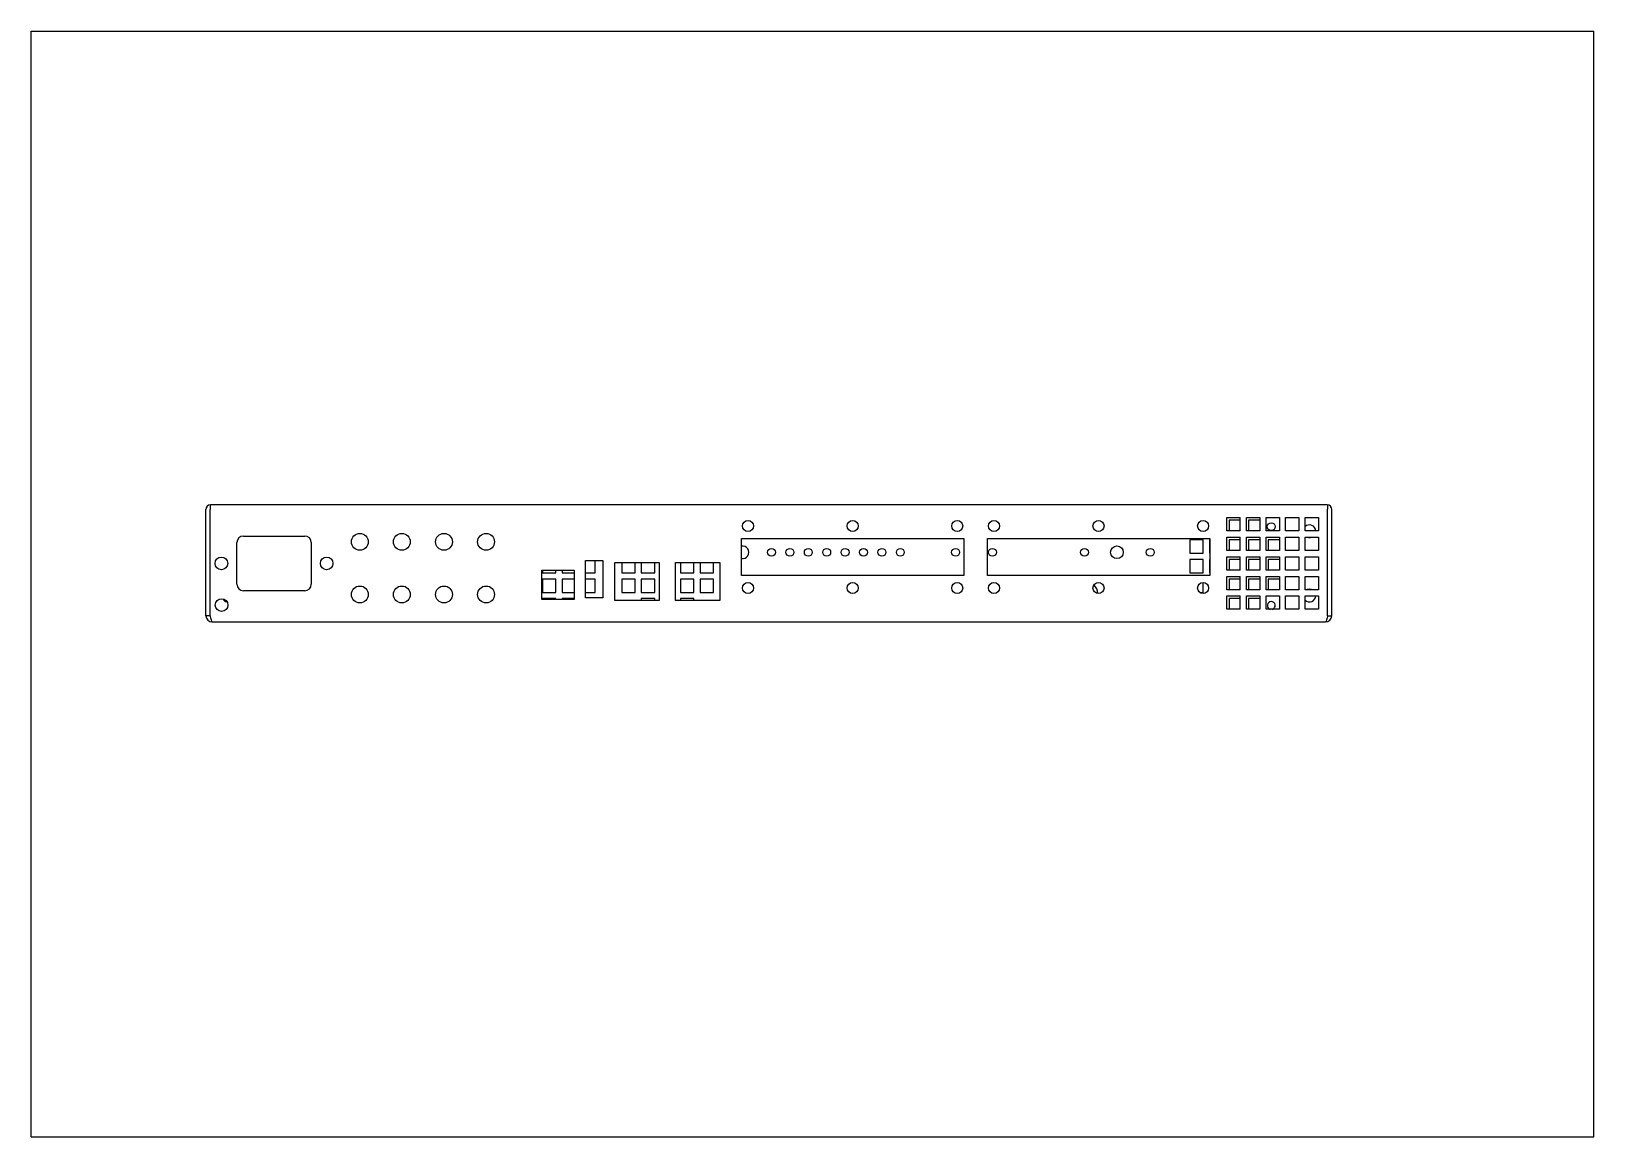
# Model space of a CAD drawing. Header units: millimetres. Extents: x 0 to 594, y 0 to 420.
import ezdxf

# ---------------------------------------------------------------- set-up
doc = ezdxf.new("R2010")
doc.units = ezdxf.units.MM
doc.header["$LTSCALE"] = 32.67
doc.layers.get('0').update_dxf_attribs({"linetype": 'CONTINUOUS'})
doc.layers.add('AXES', color=7, linetype='CONTINUOUS')

msp = doc.modelspace()

# ---------------------------------------------------------------- linework, layer by layer
at = {"color": 7, "linetype": 'CONTINUOUS'}
for p, q in [((0, 0), (0, 420)), ((0, 420), (594, 420)), ((594, 0), (594, 420)), ((459.61, 234.21), (455.36, 234.21)), ((455.36, 234.21), (455.36, 230.15)), ((467.06, 234.21), (462.8, 234.21)), ((462.8, 234.21), (462.8, 230.15)), ((445.56, 226.77), (440.48, 226.77)), ((440.48, 226.77), (440.48, 221.69)), ((445.56, 221.69), (445.56, 226.77)), ((447.92, 226.77), (447.92, 221.69)), ((459.61, 226.77), (455.36, 226.77)), ((455.36, 226.77), (455.36, 222.71)), ((467.06, 226.77), (462.8, 226.77)), ((462.8, 226.77), (462.8, 222.71)), ((474.5, 226.77), (470.24, 226.77)), ((470.24, 226.77), (470.24, 222.71)), ((440.48, 221.69), (445.56, 221.69)), ((194.36, 215.25), (194.36, 214.25)), ((194.36, 214.25), (199.44, 214.25)), ((199.44, 214.25), (199.44, 215.25)), ((201.8, 215.25), (201.8, 214.25)), ((201.8, 214.25), (206.37, 214.25)), ((210.71, 214.25), (214.32, 214.25)), ((214.32, 214.25), (214.32, 218.89)), ((224.48, 218.19), (224.48, 214.25)), ((224.48, 214.25), (229.56, 214.25)), ((229.56, 214.25), (229.56, 218.19)), ((231.92, 218.19), (231.92, 214.25)), ((231.92, 214.25), (237, 214.25)), ((237, 214.25), (237, 218.19)), ((246.8, 218.19), (246.8, 214.25)), ((246.8, 214.25), (251.88, 214.25)), ((251.88, 214.25), (251.88, 218.19)), ((254.24, 218.19), (254.24, 214.25)), ((254.24, 214.25), (259.32, 214.25)), ((259.32, 214.25), (259.32, 218.19)), ((445.56, 219.33), (440.48, 219.33)), ((440.48, 219.33), (440.48, 214.25)), ((440.48, 214.25), (445.56, 214.25)), ((445.56, 214.25), (445.56, 219.33)), ((447.92, 219.33), (447.92, 214.25)), ((459.61, 219.33), (455.36, 219.33)), ((455.36, 219.33), (455.36, 215.27)), ((467.06, 219.33), (462.8, 219.33)), ((462.8, 219.33), (462.8, 215.27)), ((474.5, 219.33), (470.24, 219.33)), ((470.24, 219.33), (470.24, 215.27)), ((194.36, 211.89), (194.36, 206.81)), ((199.44, 211.89), (194.36, 211.89)), ((199.44, 206.81), (199.44, 211.89)), ((201.8, 211.89), (201.8, 206.81)), ((206.37, 211.89), (201.8, 211.89)), ((214.32, 211.89), (210.71, 211.89)), ((214.32, 206.81), (214.32, 211.89)), ((224.48, 211.89), (224.48, 206.81)), ((229.56, 211.89), (224.48, 211.89)), ((229.56, 206.81), (229.56, 211.89)), ((231.92, 211.89), (231.92, 206.81)), ((237, 211.89), (231.92, 211.89)), ((237, 206.81), (237, 211.89)), ((246.8, 211.89), (246.8, 206.81)), ((251.88, 211.89), (246.8, 211.89)), ((251.88, 206.81), (251.88, 211.89)), ((254.24, 211.89), (254.24, 206.81)), ((259.32, 211.89), (254.24, 211.89)), ((259.32, 206.81), (259.32, 211.89)), ((445.56, 206.81), (445.56, 210.54)), ((459.61, 211.89), (455.36, 211.89)), ((455.36, 211.89), (455.36, 207.83)), ((467.06, 211.89), (462.8, 211.89)), ((462.8, 211.89), (462.8, 207.83)), ((474.5, 211.89), (470.24, 211.89)), ((470.24, 211.89), (470.24, 207.83)), ((194.36, 206.81), (199.44, 206.81)), ((194.36, 204.45), (194.36, 204.15)), ((199.44, 204.45), (194.36, 204.45)), ((199.44, 204.15), (199.44, 204.45)), ((201.8, 206.81), (206.37, 206.81)), ((201.8, 204.45), (201.8, 204.15)), ((206.37, 204.45), (201.8, 204.45)), ((210.71, 206.81), (214.32, 206.81)), ((224.48, 206.81), (229.56, 206.81)), ((231.92, 206.81), (237, 206.81)), ((231.92, 204.45), (231.92, 203.69)), ((237, 204.45), (231.92, 204.45)), ((237, 203.69), (237, 204.45)), ((246.8, 206.81), (251.88, 206.81)), ((246.8, 204.45), (246.8, 203.69)), ((251.88, 204.45), (246.8, 204.45)), ((251.88, 203.69), (251.88, 204.45)), ((254.24, 206.81), (259.32, 206.81)), ((444.25, 206.81), (445.56, 206.81)), ((459.61, 204.45), (455.36, 204.45)), ((455.36, 204.45), (455.36, 200.39)), ((467.06, 204.45), (462.8, 204.45)), ((462.8, 204.45), (462.8, 200.39)), ((67.98, 197.95), (66.4, 197.95)), ((492.83, 197.95), (494.4, 197.95)), ((0, 0), (594, 0))]:
    msp.add_line(p, q, dxfattribs=at)
at = {"color": 3, "linetype": 'CONTINUOUS'}
for p, q in [((66.4, 197.95), (66.4, 238.33)), ((67.98, 197.95), (67.98, 238.33)), ((492.69, 240.04), (68.11, 240.04)), ((492.83, 197.95), (492.83, 238.33)), ((494.4, 197.95), (494.4, 238.33)), ((454.53, 235.23), (459.61, 235.23)), ((454.53, 230.15), (454.53, 235.23)), ((459.61, 230.15), (459.61, 235.23)), ((461.98, 235.23), (467.06, 235.23)), ((461.98, 230.15), (461.98, 235.23)), ((467.06, 235.23), (467.06, 230.15)), ((469.42, 235.23), (474.5, 235.23)), ((469.42, 230.15), (469.42, 235.23)), ((474.5, 235.23), (474.5, 230.15)), ((476.86, 235.23), (481.94, 235.23)), ((476.86, 230.15), (476.86, 235.23)), ((481.94, 235.23), (481.94, 230.15)), ((484.3, 235.23), (489.38, 235.23)), ((484.3, 230.15), (484.3, 235.23)), ((489.38, 235.23), (489.38, 230.15)), ((270, 213.26), (270, 227.26)), ((270, 227.26), (354.53, 227.26)), ((354.53, 227.26), (354.53, 213.26)), ((363.47, 227.26), (448, 227.26)), ((363.47, 213.26), (363.47, 227.26)), ((448, 227.26), (448, 213.26)), ((459.61, 230.15), (454.53, 230.15)), ((454.53, 227.79), (459.61, 227.79)), ((454.53, 222.71), (454.53, 227.79)), ((459.61, 222.71), (459.61, 227.79)), ((467.06, 230.15), (461.98, 230.15)), ((461.98, 227.79), (467.06, 227.79)), ((461.98, 222.71), (461.98, 227.79)), ((467.06, 227.79), (467.06, 222.71)), ((474.5, 230.15), (469.42, 230.15)), ((469.42, 227.79), (474.5, 227.79)), ((469.42, 222.71), (469.42, 227.79)), ((474.5, 227.79), (474.5, 222.71)), ((481.94, 230.15), (476.86, 230.15)), ((476.86, 227.79), (481.94, 227.79)), ((476.86, 222.71), (476.86, 227.79)), ((481.94, 227.79), (481.94, 222.71)), ((489.38, 230.15), (484.3, 230.15)), ((484.3, 227.79), (489.38, 227.79)), ((484.3, 222.71), (484.3, 227.79)), ((489.38, 227.79), (489.38, 222.71)), ((459.61, 222.71), (454.53, 222.71)), ((454.53, 220.35), (459.61, 220.35)), ((454.53, 215.27), (454.53, 220.35)), ((459.61, 215.27), (459.61, 220.35)), ((467.06, 222.71), (461.98, 222.71)), ((461.98, 220.35), (467.06, 220.35)), ((461.98, 215.27), (461.98, 220.35)), ((467.06, 220.35), (467.06, 215.27)), ((474.5, 222.71), (469.42, 222.71)), ((469.42, 220.35), (474.5, 220.35)), ((469.42, 215.27), (469.42, 220.35)), ((474.5, 220.35), (474.5, 215.27)), ((481.94, 222.71), (476.86, 222.71)), ((476.86, 220.35), (481.94, 220.35)), ((476.86, 215.27), (476.86, 220.35)), ((481.94, 220.35), (481.94, 215.27)), ((489.38, 222.71), (484.3, 222.71)), ((484.3, 220.35), (489.38, 220.35)), ((484.3, 215.27), (484.3, 220.35)), ((489.38, 220.35), (489.38, 215.27)), ((194.12, 204.15), (194.12, 215.25)), ((194.12, 215.25), (206.37, 215.25)), ((206.37, 215.25), (206.37, 204.15)), ((210.71, 204.69), (210.71, 218.89)), ((210.71, 218.89), (217.31, 218.89)), ((217.31, 218.89), (217.31, 204.69)), ((221.86, 203.69), (221.86, 218.19)), ((221.86, 218.19), (238.73, 218.19)), ((238.73, 218.19), (238.73, 203.69)), ((244.92, 203.69), (244.92, 218.19)), ((244.92, 218.19), (261.79, 218.19)), ((261.79, 218.19), (261.79, 203.69)), ((459.61, 215.27), (454.53, 215.27)), ((467.06, 215.27), (461.98, 215.27)), ((474.5, 215.27), (469.42, 215.27)), ((481.94, 215.27), (476.86, 215.27)), ((489.38, 215.27), (484.3, 215.27)), ((354.53, 213.26), (270, 213.26)), ((448, 213.26), (363.47, 213.26)), ((454.53, 212.91), (459.61, 212.91)), ((454.53, 207.83), (454.53, 212.91)), ((459.61, 207.83), (459.61, 212.91)), ((461.98, 212.91), (467.06, 212.91)), ((461.98, 207.83), (461.98, 212.91)), ((467.06, 212.91), (467.06, 207.83)), ((469.42, 212.91), (474.5, 212.91)), ((469.42, 207.83), (469.42, 212.91)), ((474.5, 212.91), (474.5, 207.83)), ((476.86, 212.91), (481.94, 212.91)), ((476.86, 207.83), (476.86, 212.91)), ((481.94, 212.91), (481.94, 207.83)), ((484.3, 212.91), (489.38, 212.91)), ((484.3, 207.83), (484.3, 212.91)), ((489.38, 212.91), (489.38, 207.83)), ((206.37, 204.15), (194.12, 204.15)), ((217.31, 204.69), (210.71, 204.69)), ((238.73, 203.69), (221.86, 203.69)), ((261.79, 203.69), (244.92, 203.69)), ((459.61, 207.83), (454.53, 207.83)), ((454.53, 205.47), (459.61, 205.47)), ((454.53, 200.39), (454.53, 205.47)), ((459.61, 200.39), (459.61, 205.47)), ((467.06, 207.83), (461.98, 207.83)), ((461.98, 205.47), (467.06, 205.47)), ((461.98, 200.39), (461.98, 205.47)), ((467.06, 205.47), (467.06, 200.39)), ((474.5, 207.83), (469.42, 207.83)), ((469.42, 205.47), (474.5, 205.47)), ((469.42, 200.39), (469.42, 205.47)), ((474.5, 205.47), (474.5, 200.39)), ((481.94, 207.83), (476.86, 207.83)), ((476.86, 205.47), (481.94, 205.47)), ((476.86, 200.39), (476.86, 205.47)), ((481.94, 205.47), (481.94, 200.39)), ((489.38, 207.83), (484.3, 207.83)), ((484.3, 205.47), (489.38, 205.47)), ((484.3, 200.39), (484.3, 205.47)), ((489.38, 205.47), (489.38, 200.39)), ((459.61, 200.39), (454.53, 200.39)), ((467.06, 200.39), (461.98, 200.39)), ((474.5, 200.39), (469.42, 200.39)), ((481.94, 200.39), (476.86, 200.39)), ((489.38, 200.39), (484.3, 200.39)), ((68.76, 195.59), (492.04, 195.59))]:
    msp.add_line(p, q, dxfattribs=at)
for centre in [(272.5, 232.06), (312.26, 232.06), (352.02, 232.06), (365.97, 232.06), (405.73, 232.06), (445.5, 232.06), (272.5, 208.46), (312.26, 208.46), (352.02, 208.46), (365.97, 208.46), (405.73, 208.46), (445.5, 208.46)]:
    msp.add_circle(centre, 2.1, dxfattribs=at)
for centre, radius, start, end in [((68.11, 238.33), 1.71, 90, 180), ((84.54, 238.32), 16.56, 179.51002, 179.99494), ((492.69, 238.33), 1.71, 0, 90), ((476.27, 238.32), 16.56, 0.00506, 0.48998), ((68.76, 197.95), 2.36, 180, 270), ((492.04, 197.95), 2.36, 270, 360)]:
    msp.add_arc(centre, radius, start, end, dxfattribs=at)
at = {"color": 7, "linetype": 'CONTINUOUS'}
msp.add_arc((400.4, 206.04), 5.1, 4.26298, 44.51616, dxfattribs=at)
at = {"color": 3, "linetype": 'CONTINUOUS'}
for points, knots in [([(68, 239.37), (68, 239.31), (67.99, 239.01), (67.98, 238.7), (67.98, 238.47)], [0, 0, 0, 0, 0.219099, 1, 1, 1, 1]), ([(68.07, 239.96), (68.05, 239.89), (68.03, 239.69), (68.01, 239.49), (68, 239.37)], [0, 0, 0, 0, 0.387607, 1, 1, 1, 1]), ([(68.11, 240.04), (68.11, 240.04), (68.08, 240.02), (68.08, 239.99), (68.07, 239.96)], [0, 0, 0, 0, 0.129825, 1, 1, 1, 1]), ([(492.69, 240.04), (492.7, 240.04), (492.72, 240.02), (492.73, 239.99), (492.73, 239.96)], [0, 0, 0, 0, 0.129825, 1, 1, 1, 1]), ([(492.73, 239.96), (492.75, 239.89), (492.77, 239.69), (492.79, 239.49), (492.8, 239.37)], [0, 0, 0, 0, 0.387607, 1, 1, 1, 1]), ([(492.8, 239.37), (492.8, 239.31), (492.82, 239.01), (492.83, 238.7), (492.83, 238.47)], [0, 0, 0, 0, 0.219099, 1, 1, 1, 1]), ([(67.98, 197.95), (68, 197.84), (68.08, 197.45), (68.17, 197.06), (68.24, 196.77)], [0, 0, 0, 0, 0.260513, 1, 1, 1, 1]), ([(68.24, 196.77), (68.31, 196.47), (68.41, 196.09), (68.59, 195.69), (68.71, 195.59), (68.76, 195.59)], [0, 0, 0, 0, 0.680698, 0.883812, 1, 1, 1, 1]), ([(492.57, 196.77), (492.49, 196.47), (492.39, 196.09), (492.21, 195.69), (492.09, 195.59), (492.04, 195.59)], [0, 0, 0, 0, 0.680698, 0.883812, 1, 1, 1, 1]), ([(492.83, 197.95), (492.81, 197.84), (492.72, 197.45), (492.64, 197.06), (492.57, 196.77)], [0, 0, 0, 0, 0.260513, 1, 1, 1, 1])]:
    msp.add_open_spline(points, degree=3, knots=knots, dxfattribs=at)
at = {"layer": 'AXES', "color": 3, "linetype": 'CONTINUOUS'}
for p, q in [((80.65, 228.21), (103.95, 228.21)), ((78.15, 209.91), (78.15, 225.71)), ((106.45, 225.71), (106.45, 209.91)), ((103.95, 207.41), (80.65, 207.41))]:
    msp.add_line(p, q, dxfattribs=at)
at = {"layer": 'AXES', "color": 7, "linetype": 'CONTINUOUS'}
for centre, radius in [((471.4, 231.79), 1.5), ((281.4, 222.04), 1.5), ((288.4, 222.04), 1.5), ((295.4, 222.04), 1.5), ((302.4, 222.04), 1.5), ((309.4, 222.04), 1.5), ((316.4, 222.04), 1.5), ((323.4, 222.04), 1.5), ((330.4, 222.04), 1.5), ((351.4, 222.04), 1.5), ((365.4, 222.04), 1.5), ((400.4, 222.04), 1.5), ((412.75, 222.04), 2.4), ((425.4, 222.04), 1.5)]:
    msp.add_circle(centre, radius, dxfattribs=at)
at = {"layer": 'AXES', "color": 3, "linetype": 'CONTINUOUS'}
for centre, radius in [((124.9, 226.04), 3.2), ((140.9, 226.04), 3.2), ((156.9, 226.04), 3.2), ((172.9, 226.04), 3.2), ((72.3, 217.81), 2.4), ((112.3, 217.81), 2.4), ((124.9, 206.04), 3.2), ((140.9, 206.04), 3.2), ((156.9, 206.04), 3.2), ((172.9, 206.04), 3.2), ((72.38, 201.99), 2.4)]:
    msp.add_circle(centre, radius, dxfattribs=at)
at = {"layer": 'AXES', "color": 7, "linetype": 'CONTINUOUS'}
for centre, radius, start, end in [((485.9, 230.04), 2.4, 2.95633, 132.35731), ((485.9, 230.04), 2.4, 250.85815, 289.14185), ((270.4, 222.04), 2.4, 260.09538, 99.90462), ((485.9, 205.59), 2.4, 70.61347, 109.38653), ((74.9, 205.59), 2.4, 213.93219, 255.92914), ((471.4, 201.79), 1.5, 288.48998, 251.51002), ((485.9, 205.59), 2.4, 227.64269, 356.9931)]:
    msp.add_arc(centre, radius, start, end, dxfattribs=at)
at = {"layer": 'AXES', "color": 3, "linetype": 'CONTINUOUS'}
for centre, start, end in [((80.65, 225.71), 90, 180), ((103.95, 225.71), 0, 90), ((80.65, 209.91), 180, 270), ((103.95, 209.91), 270, 360)]:
    msp.add_arc(centre, 2.5, start, end, dxfattribs=at)

doc.saveas('drawing.dxf')
